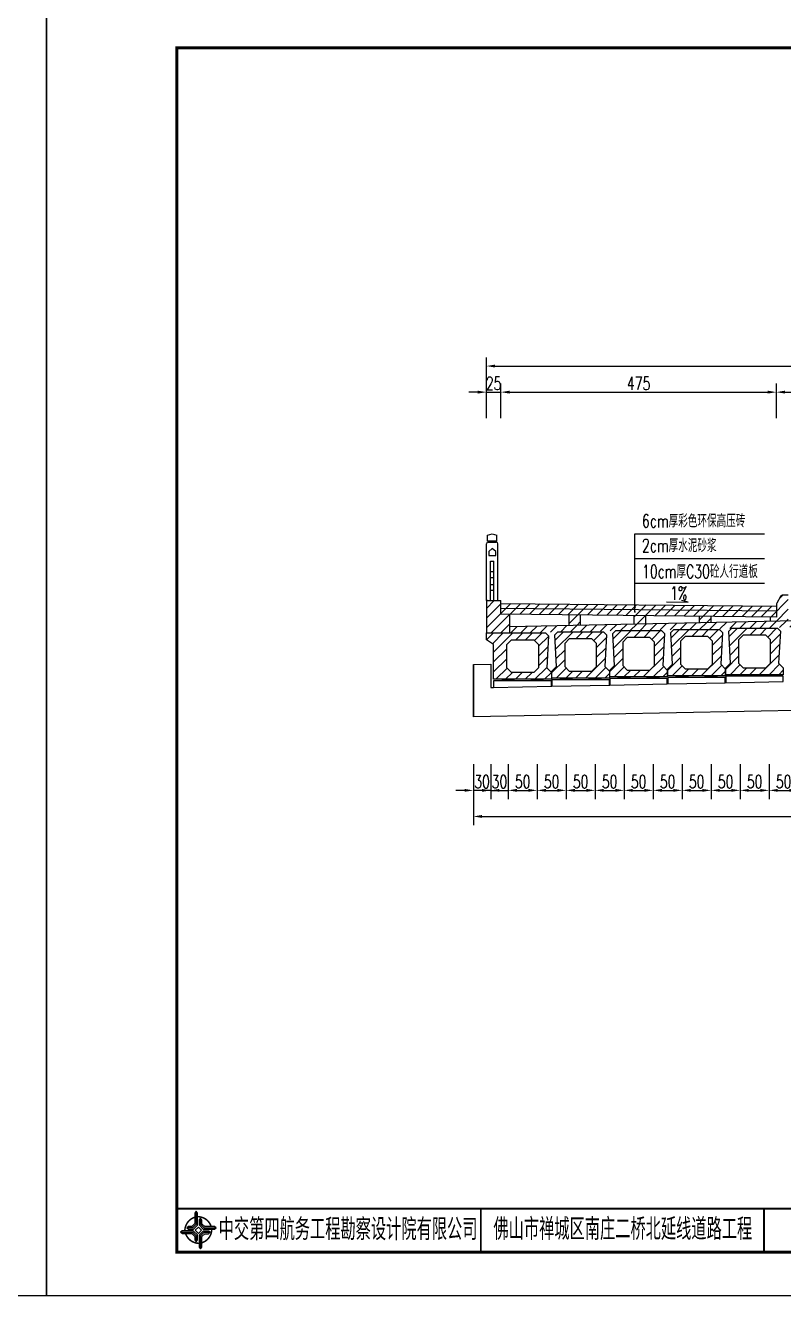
# Model space of a CAD drawing. Header units: millimetres. Extents: x -51 to 12129, y -1309 to -715.
# Drawn here: x 364.5 to 538.8, y -1308.7 to -1016.5 of the extents above; entities that cross this region are included whole.
import ezdxf
from ezdxf.enums import TextEntityAlignment as Align

# ---------------------------------------------------------------- set-up
doc = ezdxf.new("R2010")
doc.units = ezdxf.units.MM
doc.header["$LTSCALE"] = 0.25
for name, color, linetype in [('YOLLOW', 7, 'Continuous'), ('图框', 7, 'Continuous'), ('填充', 8, 'Continuous'), ('尺寸标注', 2, 'Continuous'), ('文字', 7, 'Continuous'), ('标注', 4, 'Continuous'), ('次轮廓线', 7, 'Continuous'), ('轮廓线', 1, 'Continuous')]:
    doc.layers.add(name, color=color, linetype=linetype)
doc.styles.get("Standard").update_dxf_attribs({"font": 'simplex1.shx', "width": 0.7, "bigfont": 'hztxt.shx'})
doc.dimstyles.new('比例1：200', dxfattribs={"dimtxt": 3, "dimasz": 2, "dimexe": 2, "dimexo": 1, "dimgap": 0.5, "dimtad": 1, "dimlfac": 20, "dimzin": 13, "dimdsep": 46, "dimtxsty": 'Standard', "dimcen": -0.09, "dimclrd": 256, "dimclre": 256, "dimclrt": 7, "dimaunit": 1, "dimadec": 0, "dimazin": 2, "dimtfac": 0.0005, "dimtix": 1, "dimtmove": 2, "dimatfit": 3, "dimfxl": 0, "dimtolj": 1, "dimtzin": 13, "dimarcsym": 0})
doc.dimstyles.new('比例1：75', dxfattribs={"dimtxt": 3, "dimasz": 2, "dimexe": 2, "dimexo": 1, "dimgap": 0.5, "dimtad": 1, "dimlfac": 7.5, "dimzin": 13, "dimdsep": 46, "dimtxsty": 'Standard', "dimcen": -0.09, "dimclrd": 256, "dimclre": 256, "dimclrt": 7, "dimaunit": 1, "dimadec": 0, "dimazin": 2, "dimtfac": 0.0005, "dimtix": 1, "dimtmove": 2, "dimatfit": 3, "dimfxl": 0, "dimtolj": 1, "dimtzin": 13, "dimarcsym": 0})
pattern_1 = [(45, (-596.2586, -35.1503), (-1.122532, 1.122532), [])]

# ---------------------------------------------------------------- blocks, each defined once
blk = doc.blocks.new('*D1285')
at = {"layer": 'Defpoints', "color": 0}
for p in [(45.38, -1105.89), (54.66, -1106.39), (465.38, -1106.39)]:
    blk.add_point(p, dxfattribs=at)
at = {"layer": '标注', "lineweight": -2}
for p, q in [((54.66, -1103.89), (54.66, -1101.89)), ((48.66, -1105.89), (56.66, -1105.89)), ((60.66, -1106.39), (52.66, -1106.39)), ((54.66, -1105.89), (54.66, -1106.39)), ((54.66, -1108.39), (54.66, -1110.39))]:
    blk.add_line(p, q, dxfattribs=at)
at = {"layer": '标注'}
for points in [[(54.33, -1103.89), (55, -1103.89), (54.66, -1105.89)], [(54.33, -1108.39), (55, -1108.39), (54.66, -1106.39)]]:
    blk.add_solid(points, dxfattribs=at)
at = {"layer": '标注', "color": 7, "insert": (52.66, -1106.14), "char_height": 3, "attachment_point": 5, "rotation": 90}
blk.add_mtext('\\A1;10', dxfattribs=at)
blk = doc.blocks.new('tb')
at = {"lineweight": -3}
h = blk.add_hatch(color=256, dxfattribs=at)
h.paths.add_polyline_path([(-1.23, -0.13), (-3.78, -0.14), (-4.14, -0.41), (-1.4, -0.44), (-0.56, -1.24), (-0.54, -2.62), (-0.27, -2.2), (-0.26, -1.06)])
h.paths.add_polyline_path([(0.13, -1.08), (0.14, -3.86), (0.41, -4.26), (0.44, -1.24), (1.25, -0.43), (2.66, -0.43), (2.26, -0.16), (1.07, -0.15)])
h.paths.add_polyline_path([(1.08, 0.3), (3.62, 0.3), (4.02, 0.56), (1.25, 0.57), (0.43, 1.39), (0.43, 2.8), (0.16, 2.41), (0.15, 1.24)])
h.paths.add_polyline_path([(-0.28, 1.21), (-0.28, 3.99), (-0.56, 4.39), (-0.57, 1.41), (-1.38, 0.6), (-2.74, 0.56), (-2.33, 0.3), (-1.2, 0.29)])
for p, q in [((-0.56, 4.39), (-0.57, 1.41)), ((-1.38, 0.6), (-2.74, 0.56)), ((-0.57, 1.41), (-1.38, 0.6)), ((0.43, 2.8), (0.43, 1.39)), ((0.43, 1.39), (1.25, 0.57)), ((1.25, 0.57), (4.02, 0.56)), ((-4.14, -0.41), (-1.4, -0.44)), ((-1.4, -0.44), (-0.56, -1.24)), ((-0.56, -1.24), (-0.54, -2.62)), ((0.41, -4.26), (0.44, -1.24)), ((0.44, -1.24), (1.25, -0.43)), ((1.25, -0.43), (2.66, -0.43))]:
    blk.add_line(p, q, dxfattribs=at)
at = {"lineweight": -3, "const_width": 0.35, "flags": 128}
for points in [[(-0.9, 3.02, 0.324167), (-3.16, -0.14)], [(2.88, 0.92, 0.324403), (-0.24, 3.15)], [(0.75, -2.86, 0.325418), (3.02, 0.26)], [(-2.98, -0.76, 0.322976), (0.14, -2.98)]]:
    blk.add_lwpolyline(points, format="xyb", dxfattribs=at)
at = {"lineweight": -3, "flags": 128}
for points in [[(-0.9, 3.99), (-0.9, 1.58), (-1.53, 0.91), (-2.34, 0.91), (-2.74, 0.56), (-2.33, 0.3), (-1.2, 0.29), (-0.28, 1.21), (-0.28, 3.99), (-0.56, 4.39)], [(-0.04, 0.77), (0.68, 0.04), (-0.04, -0.69), (-0.77, 0.05)], [(3.62, 0.92), (1.43, 0.92), (0.77, 1.54), (0.77, 2.38), (0.43, 2.8), (0.16, 2.41), (0.15, 1.24), (1.08, 0.3), (3.62, 0.3), (4.02, 0.56)], [(-3.73, -0.76), (-1.54, -0.76), (-0.89, -1.39), (-0.89, -2.21), (-0.54, -2.62), (-0.27, -2.2), (-0.26, -1.06), (-1.23, -0.13), (-3.78, -0.14), (-4.14, -0.41)], [(0.75, -3.85), (0.75, -1.43), (1.4, -0.78), (2.26, -0.78), (2.66, -0.43), (2.26, -0.16), (1.07, -0.15), (0.13, -1.08), (0.14, -3.86), (0.41, -4.26)]]:
    blk.add_lwpolyline(points, close=True, dxfattribs=at)
blk = doc.blocks.new('*D1836')
at = {"layer": 'Defpoints', "color": 0}
for p in [(713.84, -1094.84), (470.5, -1150.59), (713.84, -1150.59)]:
    blk.add_point(p, dxfattribs=at)
at = {"layer": '标注', "lineweight": -2}
for p, q in [((470.5, -1100.84), (470.5, -1092.84)), ((472.5, -1094.84), (711.84, -1094.84)), ((713.84, -1100.84), (713.84, -1092.84))]:
    blk.add_line(p, q, dxfattribs=at)
at = {"layer": '标注'}
for points in [[(472.5, -1094.5), (472.5, -1095.17), (470.5, -1094.84)], [(711.84, -1094.5), (711.84, -1095.17), (713.84, -1094.84)]]:
    blk.add_solid(points, dxfattribs=at)
at = {"layer": '标注', "color": 7, "insert": (592.17, -1092.84), "char_height": 3, "attachment_point": 5}
blk.add_mtext('\\A1;1825', dxfattribs=at)
blk = doc.blocks.new('*D1837')
at = {"layer": 'Defpoints', "color": 0}
for p in [(473.84, -1100.84), (470.5, -1150.59), (473.84, -1150.33)]:
    blk.add_point(p, dxfattribs=at)
at = {"layer": '标注', "lineweight": -2}
for p, q in [((468.5, -1100.84), (466.5, -1100.84)), ((470.5, -1106.84), (470.5, -1098.84)), ((470.5, -1100.84), (473.84, -1100.84)), ((473.84, -1106.84), (473.84, -1098.84)), ((475.84, -1100.84), (477.84, -1100.84))]:
    blk.add_line(p, q, dxfattribs=at)
at = {"layer": '标注'}
for points in [[(468.5, -1100.5), (468.5, -1101.17), (470.5, -1100.84)], [(475.84, -1100.5), (475.84, -1101.17), (473.84, -1100.84)]]:
    blk.add_solid(points, dxfattribs=at)
at = {"layer": '标注', "color": 7, "insert": (472.17, -1098.84), "char_height": 3, "attachment_point": 5}
blk.add_mtext('\\A1;25', dxfattribs=at)
blk = doc.blocks.new('*D1838')
at = {"layer": 'Defpoints', "color": 0}
for p in [(537.17, -1100.84), (473.84, -1150.33), (537.17, -1151.95)]:
    blk.add_point(p, dxfattribs=at)
at = {"layer": '标注', "lineweight": -2}
for p, q in [((473.84, -1106.84), (473.84, -1098.84)), ((475.84, -1100.84), (535.17, -1100.84)), ((537.17, -1106.84), (537.17, -1098.84))]:
    blk.add_line(p, q, dxfattribs=at)
at = {"layer": '标注'}
for points in [[(475.84, -1100.5), (475.84, -1101.17), (473.84, -1100.84)], [(535.17, -1100.5), (535.17, -1101.17), (537.17, -1100.84)]]:
    blk.add_solid(points, dxfattribs=at)
at = {"layer": '标注', "color": 7, "insert": (505.5, -1098.84), "char_height": 3, "attachment_point": 5}
blk.add_mtext('\\A1;475', dxfattribs=at)
blk = doc.blocks.new('*D1839')
at = {"layer": 'Defpoints', "color": 0}
for p in [(550.5, -1100.84), (537.17, -1151.95), (550.5, -1151.39)]:
    blk.add_point(p, dxfattribs=at)
at = {"layer": '标注', "lineweight": -2}
for p, q in [((537.17, -1106.84), (537.17, -1098.84)), ((539.17, -1100.84), (548.5, -1100.84)), ((550.5, -1106.84), (550.5, -1098.84))]:
    blk.add_line(p, q, dxfattribs=at)
at = {"layer": '标注'}
for points in [[(539.17, -1100.5), (539.17, -1101.17), (537.17, -1100.84)], [(548.5, -1100.5), (548.5, -1101.17), (550.5, -1100.84)]]:
    blk.add_solid(points, dxfattribs=at)
at = {"layer": '标注', "color": 7, "insert": (543.84, -1098.84), "char_height": 3, "attachment_point": 5}
blk.add_mtext('\\A1;100', dxfattribs=at)
blk = doc.blocks.new('*D1842')
at = {"layer": 'Defpoints', "color": 0}
for p in [(467.5, -1171.15), (716.84, -1170.55), (716.84, -1198.44)]:
    blk.add_point(p, dxfattribs=at)
at = {"layer": '标注', "lineweight": -2}
for p, q in [((467.5, -1192.44), (467.5, -1200.44)), ((716.84, -1192.44), (716.84, -1200.44)), ((469.5, -1198.44), (714.84, -1198.44))]:
    blk.add_line(p, q, dxfattribs=at)
at = {"layer": '标注'}
for points in [[(469.5, -1198.11), (469.5, -1198.77), (467.5, -1198.44)], [(714.84, -1198.11), (714.84, -1198.77), (716.84, -1198.44)]]:
    blk.add_solid(points, dxfattribs=at)
at = {"layer": '标注', "color": 7, "insert": (592.17, -1196.44), "char_height": 3, "attachment_point": 5}
blk.add_mtext('\\A1;1870', dxfattribs=at)
blk = doc.blocks.new('*D1843')
at = {"layer": 'Defpoints', "color": 0}
for p in [(467.5, -1167.49), (471.5, -1167.49), (467.5, -1192.44)]:
    blk.add_point(p, dxfattribs=at)
at = {"layer": '标注', "lineweight": -2}
for p, q in [((467.5, -1186.44), (467.5, -1194.44)), ((471.5, -1186.44), (471.5, -1194.44)), ((465.5, -1192.44), (463.5, -1192.44)), ((471.5, -1192.44), (467.5, -1192.44)), ((473.5, -1192.44), (475.5, -1192.44))]:
    blk.add_line(p, q, dxfattribs=at)
at = {"layer": '标注'}
for points in [[(465.5, -1192.11), (465.5, -1192.77), (467.5, -1192.44)], [(473.5, -1192.11), (473.5, -1192.77), (471.5, -1192.44)]]:
    blk.add_solid(points, dxfattribs=at)
at = {"layer": '标注', "color": 7, "insert": (469.5, -1190.44), "char_height": 3, "attachment_point": 5}
blk.add_mtext('\\A1;30', dxfattribs=at)
blk = doc.blocks.new('*D1844')
at = {"layer": 'Defpoints', "color": 0}
for p in [(471.5, -1167.49), (475.5, -1167.27), (475.5, -1192.44)]:
    blk.add_point(p, dxfattribs=at)
at = {"layer": '标注', "lineweight": -2}
for p, q in [((471.5, -1186.44), (471.5, -1194.44)), ((475.5, -1186.44), (475.5, -1194.44)), ((469.5, -1192.44), (467.5, -1192.44)), ((471.5, -1192.44), (475.5, -1192.44)), ((477.5, -1192.44), (479.5, -1192.44))]:
    blk.add_line(p, q, dxfattribs=at)
at = {"layer": '标注'}
for points in [[(469.5, -1192.11), (469.5, -1192.77), (471.5, -1192.44)], [(477.5, -1192.11), (477.5, -1192.77), (475.5, -1192.44)]]:
    blk.add_solid(points, dxfattribs=at)
at = {"layer": '标注', "color": 7, "insert": (473.5, -1190.44), "char_height": 3, "attachment_point": 5}
blk.add_mtext('\\A1;30', dxfattribs=at)
blk = doc.blocks.new('*D1845')
at = {"layer": 'Defpoints', "color": 0}
for p in [(475.5, -1167.27), (482.17, -1167.27), (482.17, -1192.44)]:
    blk.add_point(p, dxfattribs=at)
at = {"layer": '标注', "lineweight": -2}
for p, q in [((475.5, -1186.44), (475.5, -1194.44)), ((482.17, -1186.44), (482.17, -1194.44)), ((477.5, -1192.44), (480.17, -1192.44))]:
    blk.add_line(p, q, dxfattribs=at)
at = {"layer": '标注'}
for points in [[(477.5, -1192.11), (477.5, -1192.77), (475.5, -1192.44)], [(480.17, -1192.11), (480.17, -1192.77), (482.17, -1192.44)]]:
    blk.add_solid(points, dxfattribs=at)
at = {"layer": '标注', "color": 7, "insert": (478.84, -1190.44), "char_height": 3, "attachment_point": 5}
blk.add_mtext('\\A1;50', dxfattribs=at)
blk = doc.blocks.new('*D1846')
at = {"layer": 'Defpoints', "color": 0}
for p in [(482.17, -1167.27), (488.84, -1167), (488.84, -1192.44)]:
    blk.add_point(p, dxfattribs=at)
at = {"layer": '标注', "lineweight": -2}
for p, q in [((482.17, -1186.44), (482.17, -1194.44)), ((488.84, -1186.44), (488.84, -1194.44)), ((484.17, -1192.44), (486.84, -1192.44))]:
    blk.add_line(p, q, dxfattribs=at)
at = {"layer": '标注'}
for points in [[(484.17, -1192.11), (484.17, -1192.77), (482.17, -1192.44)], [(486.84, -1192.11), (486.84, -1192.77), (488.84, -1192.44)]]:
    blk.add_solid(points, dxfattribs=at)
at = {"layer": '标注', "color": 7, "insert": (485.5, -1190.44), "char_height": 3, "attachment_point": 5}
blk.add_mtext('\\A1;50', dxfattribs=at)
blk = doc.blocks.new('*D1847')
at = {"layer": 'Defpoints', "color": 0}
for p in [(488.84, -1167), (495.5, -1167), (495.5, -1192.44)]:
    blk.add_point(p, dxfattribs=at)
at = {"layer": '标注', "lineweight": -2}
for p, q in [((488.84, -1186.44), (488.84, -1194.44)), ((495.5, -1186.44), (495.5, -1194.44)), ((490.84, -1192.44), (493.5, -1192.44))]:
    blk.add_line(p, q, dxfattribs=at)
at = {"layer": '标注'}
for points in [[(490.84, -1192.11), (490.84, -1192.77), (488.84, -1192.44)], [(493.5, -1192.11), (493.5, -1192.77), (495.5, -1192.44)]]:
    blk.add_solid(points, dxfattribs=at)
at = {"layer": '标注', "color": 7, "insert": (492.17, -1190.44), "char_height": 3, "attachment_point": 5}
blk.add_mtext('\\A1;50', dxfattribs=at)
blk = doc.blocks.new('*D1848')
at = {"layer": 'Defpoints', "color": 0}
for p in [(495.5, -1167), (502.17, -1166.74), (502.17, -1192.44)]:
    blk.add_point(p, dxfattribs=at)
at = {"layer": '标注', "lineweight": -2}
for p, q in [((495.5, -1186.44), (495.5, -1194.44)), ((502.17, -1186.44), (502.17, -1194.44)), ((497.5, -1192.44), (500.17, -1192.44))]:
    blk.add_line(p, q, dxfattribs=at)
at = {"layer": '标注'}
for points in [[(497.5, -1192.11), (497.5, -1192.77), (495.5, -1192.44)], [(500.17, -1192.11), (500.17, -1192.77), (502.17, -1192.44)]]:
    blk.add_solid(points, dxfattribs=at)
at = {"layer": '标注', "color": 7, "insert": (498.84, -1190.44), "char_height": 3, "attachment_point": 5}
blk.add_mtext('\\A1;50', dxfattribs=at)
blk = doc.blocks.new('*D1849')
at = {"layer": 'Defpoints', "color": 0}
for p in [(502.17, -1166.74), (508.84, -1166.74), (508.84, -1192.44)]:
    blk.add_point(p, dxfattribs=at)
at = {"layer": '标注', "lineweight": -2}
for p, q in [((502.17, -1186.44), (502.17, -1194.44)), ((508.84, -1186.44), (508.84, -1194.44)), ((504.17, -1192.44), (506.84, -1192.44))]:
    blk.add_line(p, q, dxfattribs=at)
at = {"layer": '标注'}
for points in [[(504.17, -1192.11), (504.17, -1192.77), (502.17, -1192.44)], [(506.84, -1192.11), (506.84, -1192.77), (508.84, -1192.44)]]:
    blk.add_solid(points, dxfattribs=at)
at = {"layer": '标注', "color": 7, "insert": (505.5, -1190.44), "char_height": 3, "attachment_point": 5}
blk.add_mtext('\\A1;50', dxfattribs=at)
blk = doc.blocks.new('*D1850')
at = {"layer": 'Defpoints', "color": 0}
for p in [(508.84, -1166.74), (515.5, -1166.47), (515.5, -1192.44)]:
    blk.add_point(p, dxfattribs=at)
at = {"layer": '标注', "lineweight": -2}
for p, q in [((508.84, -1186.44), (508.84, -1194.44)), ((515.5, -1186.44), (515.5, -1194.44)), ((510.84, -1192.44), (513.5, -1192.44))]:
    blk.add_line(p, q, dxfattribs=at)
at = {"layer": '标注'}
for points in [[(510.84, -1192.11), (510.84, -1192.77), (508.84, -1192.44)], [(513.5, -1192.11), (513.5, -1192.77), (515.5, -1192.44)]]:
    blk.add_solid(points, dxfattribs=at)
at = {"layer": '标注', "color": 7, "insert": (512.17, -1190.44), "char_height": 3, "attachment_point": 5}
blk.add_mtext('\\A1;50', dxfattribs=at)
blk = doc.blocks.new('*D1851')
at = {"layer": 'Defpoints', "color": 0}
for p in [(515.5, -1166.47), (522.17, -1166.47), (522.17, -1192.44)]:
    blk.add_point(p, dxfattribs=at)
at = {"layer": '标注', "lineweight": -2}
for p, q in [((515.5, -1186.44), (515.5, -1194.44)), ((522.17, -1186.44), (522.17, -1194.44)), ((517.5, -1192.44), (520.17, -1192.44))]:
    blk.add_line(p, q, dxfattribs=at)
at = {"layer": '标注'}
for points in [[(517.5, -1192.11), (517.5, -1192.77), (515.5, -1192.44)], [(520.17, -1192.11), (520.17, -1192.77), (522.17, -1192.44)]]:
    blk.add_solid(points, dxfattribs=at)
at = {"layer": '标注', "color": 7, "insert": (518.84, -1190.44), "char_height": 3, "attachment_point": 5}
blk.add_mtext('\\A1;50', dxfattribs=at)
blk = doc.blocks.new('*D1852')
at = {"layer": 'Defpoints', "color": 0}
for p in [(522.17, -1166.47), (528.84, -1166.2), (528.84, -1192.44)]:
    blk.add_point(p, dxfattribs=at)
at = {"layer": '标注', "lineweight": -2}
for p, q in [((522.17, -1186.44), (522.17, -1194.44)), ((528.84, -1186.44), (528.84, -1194.44)), ((524.17, -1192.44), (526.84, -1192.44))]:
    blk.add_line(p, q, dxfattribs=at)
at = {"layer": '标注'}
for points in [[(524.17, -1192.11), (524.17, -1192.77), (522.17, -1192.44)], [(526.84, -1192.11), (526.84, -1192.77), (528.84, -1192.44)]]:
    blk.add_solid(points, dxfattribs=at)
at = {"layer": '标注', "color": 7, "insert": (525.5, -1190.44), "char_height": 3, "attachment_point": 5}
blk.add_mtext('\\A1;50', dxfattribs=at)
blk = doc.blocks.new('*D1853')
at = {"layer": 'Defpoints', "color": 0}
for p in [(528.84, -1166.2), (535.5, -1166.2), (535.5, -1192.44)]:
    blk.add_point(p, dxfattribs=at)
at = {"layer": '标注', "lineweight": -2}
for p, q in [((528.84, -1186.44), (528.84, -1194.44)), ((535.5, -1186.44), (535.5, -1194.44)), ((530.84, -1192.44), (533.5, -1192.44))]:
    blk.add_line(p, q, dxfattribs=at)
at = {"layer": '标注'}
for points in [[(530.84, -1192.11), (530.84, -1192.77), (528.84, -1192.44)], [(533.5, -1192.11), (533.5, -1192.77), (535.5, -1192.44)]]:
    blk.add_solid(points, dxfattribs=at)
at = {"layer": '标注', "color": 7, "insert": (532.17, -1190.44), "char_height": 3, "attachment_point": 5}
blk.add_mtext('\\A1;50', dxfattribs=at)
blk = doc.blocks.new('*D1854')
at = {"layer": 'Defpoints', "color": 0}
for p in [(535.5, -1166.2), (542.17, -1165.94), (542.17, -1192.44)]:
    blk.add_point(p, dxfattribs=at)
at = {"layer": '标注', "lineweight": -2}
for p, q in [((535.5, -1186.44), (535.5, -1194.44)), ((542.17, -1186.44), (542.17, -1194.44)), ((537.5, -1192.44), (540.17, -1192.44))]:
    blk.add_line(p, q, dxfattribs=at)
at = {"layer": '标注'}
for points in [[(537.5, -1192.11), (537.5, -1192.77), (535.5, -1192.44)], [(540.17, -1192.11), (540.17, -1192.77), (542.17, -1192.44)]]:
    blk.add_solid(points, dxfattribs=at)
at = {"layer": '标注', "color": 7, "insert": (538.84, -1190.44), "char_height": 3, "attachment_point": 5}
blk.add_mtext('\\A1;50', dxfattribs=at)
blk = doc.blocks.new('123')
at = {"layer": '图框', "color": 2}
blk.add_lwpolyline([(369.33, -1011.65), (369.33, -714.65), (-50.67, -714.65), (-50.67, -1011.65)], close=True, dxfattribs=at)

msp = doc.modelspace()

# ---------------------------------------------------------------- hatches: boundary and pattern name
at = {"layer": '填充'}
h = msp.add_hatch(dxfattribs=at)
h.set_pattern_fill('ANSI31', color=256, scale=0.5, style=0)
h.set_pattern_definition(pattern_1)
h.paths.add_polyline_path([(475.83559, -1156.22848), (475.83559, -1151.8848), (473.83559, -1151.8648), (473.83559, -1148.79801), (470.50172, -1148.79801), (470.50172, -1156.22848)])
h.paths.add_polyline_path([(504.65227, -1150.83956), (504.65227, -1150.38576, -1), (504.65227, -1150.25901), (504.65227, -1149.77284), (473.83559, -1149.46468), (473.83559, -1150.5314)])
h.paths.add_polyline_path([(473.83559, -1150.5314), (473.83559, -1151.8648), (537.16879, -1152.49813), (537.16879, -1151.16473), (504.65227, -1150.83956), (504.65227, -1151.34781, -2.414213562), (504.58889, -1151.41119, -0.414213562), (504.65227, -1151.34781), (504.65227, -1150.83956)])
h.paths.add_polyline_path([(537.16879, -1151.16473), (537.16879, -1150.09801), (504.65227, -1149.77284), (504.65227, -1150.25901, -1), (504.65227, -1150.38576), (504.65227, -1150.83956)])
h.paths.add_polyline_path([(537.16879, -1152.49813), (535.83545, -1152.4848), (535.83545, -1153.5915), (539.89619, -1153.51049), (539.89619, -1147.51046), (538.69218, -1147.51046, 0.269914508), (538.11241, -1147.84803), (537.25567, -1149.35738, 0.129788417), (537.16879, -1149.68647)])
h.paths.add_polyline_path([(522.16892, -1153.86414), (522.16892, -1152.34813), (519.50226, -1152.32146), (519.50226, -1153.91734)])
h.paths.add_polyline_path([(507.16892, -1154.16339), (507.16892, -1152.19813), (504.50226, -1152.17146), (504.50226, -1154.21659)])
h.paths.add_polyline_path([(492.16892, -1152.04813), (489.50226, -1152.02146), (489.50226, -1154.51583), (492.16892, -1154.46263)])
h = msp.add_hatch(dxfattribs=at)
h.set_pattern_fill('ANSI31', color=256, scale=0.5, style=0)
h.set_pattern_definition(pattern_1)
h.paths.add_polyline_path([(606.80199, -1153.66199), (606.90216, -1153.56182), (611.91368, -1153.56182), (620.12983, -1153.40081), (620.23549, -1153.29515), (625.52152, -1153.29515), (633.45767, -1153.13963), (633.56881, -1153.02848), (639.12935, -1153.02848), (646.78551, -1152.87845), (646.90214, -1152.76182), (652.73719, -1152.76182), (660.11335, -1152.61727), (660.23546, -1152.49515), (666.34502, -1152.49515), (673.44118, -1152.35609), (673.56879, -1152.22848), (679.95286, -1152.22848), (686.76902, -1152.09491), (686.90211, -1151.96182), (693.56069, -1151.96182), (700.09687, -1151.83373), (700.23546, -1151.69515), (707.16879, -1151.69515), (707.16879, -1150.17344), (618.87911, -1151.9348), (618.87911, -1152.48752, -2.414213562), (618.81573, -1152.5509, -0.414213562), (618.87911, -1152.48752), (618.87911, -1151.9348), (475.83559, -1154.78848), (475.83559, -1156.22848), (486.85145, -1156.0126), (486.90223, -1155.96182), (489.44317, -1155.96182), (500.17928, -1155.75142), (500.23556, -1155.69515), (503.051, -1155.69515), (513.50712, -1155.49025), (513.56888, -1155.42848), (516.65884, -1155.42848), (526.83496, -1155.22907), (526.90221, -1155.16182), (530.26667, -1155.16182), (540.1628, -1154.96789), (540.23553, -1154.89515), (543.87451, -1154.89515), (553.49064, -1154.70671), (553.56886, -1154.62848), (557.48234, -1154.62848), (566.81848, -1154.44553), (566.90218, -1154.36182), (571.09018, -1154.36182), (580.14631, -1154.18435), (580.23551, -1154.09515), (584.69801, -1154.09515), (593.47415, -1153.92317), (593.56883, -1153.82848), (598.30585, -1153.82848)])
h = msp.add_hatch(dxfattribs=at)
h.set_pattern_fill('ANSI31', color=256, scale=0.5, style=0)
h.set_pattern_definition([(45, (-607.4699, -287.0944), (-1.122532, 1.122532), [])])
h.paths.add_polyline_path([(485.43526, -1166.89514), (485.43526, -1165.29519), (484.36861, -1164.22855), (484.76861, -1156.89539), (484.10196, -1156.22874), (470.5023, -1156.22874), (470.5023, -1157.8287), (472.16892, -1158.89534), (472.16892, -1166.89514)])
h.paths.add_polyline_path([(475.16885, -1164.22854), (475.16885, -1158.89534), (476.23549, -1157.82869), (481.43536, -1157.8287), (482.502, -1158.89534), (482.50198, -1164.22854), (481.43536, -1165.29519), (476.23549, -1165.29519)], flags=16)
h = msp.add_hatch(dxfattribs=at)
h.set_pattern_fill('ANSI31', color=256, scale=0.5, style=0)
h.set_pattern_definition([(45, (-618.585, -287.0944), (-1.122532, 1.122532), [])])
h.paths.add_polyline_path([(498.76825, -1166.62848), (498.76825, -1165.02853), (497.7016, -1163.96188), (498.1016, -1156.62874), (497.43495, -1155.96209), (486.90186, -1155.96209), (486.23524, -1156.62874), (486.63523, -1163.96189), (485.56859, -1165.02853), (485.56859, -1166.62849)])
h.paths.add_polyline_path([(489.56849, -1165.02853), (488.50184, -1163.96189), (488.50184, -1158.6287), (489.56849, -1157.56205), (494.76835, -1157.56204), (495.83499, -1158.62869), (495.83499, -1163.96189), (494.76835, -1165.02853)], flags=16)
h = msp.add_hatch(dxfattribs=at)
h.set_pattern_fill('ANSI31', color=256, scale=0.5, style=0)
h.set_pattern_definition([(45, (-605.252, -286.8277), (-1.122532, 1.122532), [])])
h.paths.add_polyline_path([(512.10124, -1166.36182), (512.10124, -1164.76187), (511.03459, -1163.69522), (511.43459, -1156.36208), (510.76794, -1155.69543), (500.23486, -1155.69543), (499.56823, -1156.36208), (499.96822, -1163.69523), (498.90158, -1164.76187), (498.90158, -1166.36183)])
h.paths.add_polyline_path([(502.90148, -1164.76187), (501.83483, -1163.69523), (501.83483, -1158.36204), (502.90148, -1157.29539), (508.10134, -1157.29538), (509.16798, -1158.36203), (509.16798, -1163.69523), (508.10134, -1164.76187)], flags=16)
h = msp.add_hatch(dxfattribs=at)
h.set_pattern_fill('ANSI31', color=256, scale=0.5, style=0)
h.set_pattern_definition([(45, (-591.919, -286.561), (-1.122532, 1.122532), [])])
h.paths.add_polyline_path([(525.43423, -1166.09516), (525.43423, -1164.49521), (524.36759, -1163.42856), (524.76758, -1156.09542), (524.10093, -1155.42877), (513.56785, -1155.42877), (512.90122, -1156.09542), (513.30121, -1163.42857), (512.23457, -1164.49521), (512.23457, -1166.09517)])
h.paths.add_polyline_path([(516.23447, -1164.49521), (515.16782, -1163.42857), (515.16782, -1158.09538), (516.23447, -1157.02874), (521.43433, -1157.02872), (522.50097, -1158.09537), (522.50097, -1163.42857), (521.43433, -1164.49521)], flags=16)
h = msp.add_hatch(dxfattribs=at)
h.set_pattern_fill('ANSI31', color=256, scale=0.5, style=0)
h.set_pattern_definition([(45, (-578.586, -286.2944), (-1.122532, 1.122532), [])])
h.paths.add_polyline_path([(538.76722, -1165.8285), (538.76722, -1164.22855), (537.70058, -1163.1619), (538.10057, -1155.82876), (537.43392, -1155.16211), (526.90084, -1155.16211), (526.23421, -1155.82876), (526.6342, -1163.16191), (525.56756, -1164.22855), (525.56756, -1165.82851)])
h.paths.add_polyline_path([(529.56746, -1164.22855), (528.50082, -1163.16191), (528.50082, -1157.82872), (529.56746, -1156.76208), (534.76732, -1156.76207), (535.83397, -1157.82871), (535.83397, -1163.16191), (534.76732, -1164.22855)], flags=16)

# ---------------------------------------------------------------- linework, layer by layer
for points, const_width in [([(779.3309, -1021.65471), (399.3309, -1021.65471), (399.3309, -1298.65471), (779.3309, -1298.65471), (779.3309, -1021.65471)], 0.7), ([(399.3309, -1288.65471), (779.3309, -1288.65471)], 0.4)]:
    msp.add_lwpolyline(points, dxfattribs=dict(const_width=const_width))
at = {"color": 7}
msp.add_lwpolyline([(511.90999, -1149.04621), (516.8752, -1149.14551), (515.35941, -1148.75631)], dxfattribs=at)
at = {"layer": 'YOLLOW', "color": 0}
msp.add_line((504.65227, -1151.41119), (504.65227, -1133.4475), dxfattribs=at)
at = {"layer": '图框', "const_width": 0.4}
for points in [[(469.22432, -1288.65471), (469.22432, -1298.65471)], [(534.3309, -1298.65471), (534.3309, -1288.65471)]]:
    msp.add_lwpolyline(points, dxfattribs=at)
at = {"layer": '尺寸标注', "color": 7, "linetype": 'Continuous'}
for p, q in [((504.65227, -1133.4475), (534.43884, -1133.4475)), ((504.65227, -1139.10933), (534.43884, -1139.10933)), ((504.65227, -1144.77116), (534.43884, -1144.77116))]:
    msp.add_line(p, q, dxfattribs=at)
at = {"layer": '尺寸标注', "color": 1, "linetype": 'Continuous'}
for centre in [(504.65227, -1150.32238), (504.65227, -1151.41119)]:
    msp.add_circle(centre, 0.06338, dxfattribs=at)
at = {"layer": '次轮廓线'}
for points in [[(484.76892, -1156.89514), (484.36892, -1164.22849), (485.43559, -1165.29515), (485.43559, -1166.89514), (472.16892, -1166.89514), (472.16892, -1158.89514), (470.50226, -1157.82847), (470.50226, -1156.22848), (484.10225, -1156.22848)], [(497.43558, -1155.96182), (498.10225, -1156.62848), (497.70224, -1163.96181), (498.76891, -1165.02849), (498.76891, -1166.62847), (485.56892, -1166.62848), (485.56892, -1165.02849), (486.63559, -1163.96182), (486.23559, -1156.62848), (486.90223, -1155.96182)], [(510.7689, -1155.69515), (511.43557, -1156.36182), (511.03557, -1163.69514), (512.10224, -1164.76182), (512.10224, -1166.36181), (498.90225, -1166.36182), (498.90225, -1164.76182), (499.96892, -1163.69515), (499.56891, -1156.36182), (500.23556, -1155.69515)], [(524.10223, -1155.42848), (524.7689, -1156.09515), (524.36889, -1163.42847), (525.43556, -1164.49515), (525.43556, -1166.09514), (512.23557, -1166.09515), (512.23557, -1164.49515), (513.30224, -1163.42848), (512.90224, -1156.09515), (513.56888, -1155.42848)], [(537.43555, -1155.16182), (538.10222, -1155.82848), (537.70222, -1163.16181), (538.76889, -1164.22849), (538.76889, -1165.82847), (525.5689, -1165.82848), (525.5689, -1164.22849), (526.63557, -1163.16182), (526.23556, -1155.82848), (526.90221, -1155.16182)]]:
    msp.add_lwpolyline(points, close=True, dxfattribs=at)
for points in [[(529.5689, -1164.22849), (534.76889, -1164.22849), (535.83556, -1163.16182), (535.83556, -1157.82848), (534.76889, -1156.76181), (529.5689, -1156.76182), (528.50223, -1157.82849), (528.50223, -1163.16182), (529.5689, -1164.22849)], [(481.43559, -1165.29515), (476.23559, -1165.29515), (475.16892, -1164.22848), (475.16892, -1158.89514), (476.23559, -1157.82846), (481.43559, -1157.82847), (482.50226, -1158.89514), (482.50224, -1164.22848), (481.43559, -1165.29515)], [(489.56892, -1165.02849), (494.76891, -1165.02849), (495.83558, -1163.96182), (495.83558, -1158.62848), (494.76891, -1157.56181), (489.56892, -1157.56182), (488.50225, -1158.62849), (488.50225, -1163.96182), (489.56892, -1165.02849)], [(502.90225, -1164.76182), (508.10224, -1164.76182), (509.16891, -1163.69515), (509.16891, -1158.36182), (508.10224, -1157.29514), (502.90225, -1157.29515), (501.83557, -1158.36183), (501.83557, -1163.69515), (502.90225, -1164.76182)], [(516.23557, -1164.49515), (521.43556, -1164.49515), (522.50223, -1163.42848), (522.50223, -1158.09515), (521.43556, -1157.02848), (516.23557, -1157.02849), (515.1689, -1158.09516), (515.1689, -1163.42848), (516.23557, -1164.49515)]]:
    msp.add_lwpolyline(points, dxfattribs=at)
at = {"layer": '轮廓线'}
for p, q in [((470.76839, -1133.73134), (471.83506, -1133.46468)), ((471.83506, -1133.46468), (472.90172, -1133.73134)), ((470.50172, -1148.79801), (470.50172, -1135.73134)), ((470.76839, -1135.06468), (470.76839, -1133.73134)), ((470.76839, -1135.06468), (470.90172, -1135.06468)), ((470.90172, -1135.33134), (470.90172, -1135.06468)), ((470.90172, -1135.06468), (472.76839, -1135.06468)), ((470.90172, -1135.33134), (472.76839, -1135.33134)), ((472.76839, -1135.33134), (472.76839, -1135.06468)), ((472.76839, -1135.06468), (472.90172, -1135.06468)), ((472.90172, -1135.06468), (472.90172, -1133.73134)), ((473.16839, -1148.79801), (473.16839, -1135.73134)), ((471.83506, -1136.79801), (471.03506, -1137.46468)), ((471.03506, -1137.46468), (471.03506, -1138.39801)), ((471.03506, -1138.39801), (472.63506, -1138.39801)), ((472.63506, -1137.46468), (471.83506, -1136.79801)), ((472.63506, -1138.39801), (472.63506, -1137.46468)), ((471.43506, -1139.73134), (472.23506, -1139.73134)), ((471.43506, -1148.79801), (471.43506, -1139.73134)), ((471.43506, -1142.13134), (472.23506, -1142.13134)), ((472.23506, -1148.79801), (472.23506, -1139.73134)), ((471.43506, -1143.46468), (472.23506, -1143.46468)), ((471.43506, -1145.06468), (472.23506, -1145.06468)), ((471.43506, -1146.39801), (472.23506, -1146.39801)), ((538.11241, -1147.84803), (537.25567, -1149.35738)), ((539.89619, -1147.51046), (538.69218, -1147.51046)), ((470.50172, -1148.53157), (470.50172, -1156.22848)), ((470.50172, -1148.79801), (473.83559, -1148.79801)), ((473.83559, -1151.8648), (473.83559, -1148.79801)), ((473.83559, -1149.46468), (537.16879, -1150.09801)), ((473.83559, -1150.5314), (537.15812, -1151.16462)), ((707.16879, -1150.17344), (475.83559, -1154.78848)), ((537.16879, -1149.68647), (537.16879, -1152.57658)), ((473.83559, -1151.8648), (537.15812, -1152.49802)), ((475.83559, -1151.8848), (475.83559, -1156.22848)), ((489.50226, -1154.51583), (489.50226, -1152.02146)), ((492.16892, -1154.46263), (492.16892, -1152.04813)), ((504.50226, -1154.21659), (504.50226, -1152.17146)), ((507.16892, -1154.16339), (507.16892, -1152.19813)), ((519.50226, -1153.91734), (519.50226, -1152.32162)), ((522.16892, -1153.86414), (522.16892, -1152.34813)), ((535.83545, -1153.5915), (535.83545, -1152.4848)), ((467.50226, -1163.52224), (471.50057, -1163.44248)), ((467.50226, -1163.52224), (467.50226, -1175.52224)), ((467.50226, -1175.52224), (467.50226, -1163.52224)), ((471.50057, -1163.44248), (471.50226, -1168.76115)), ((716.83545, -1170.54811), (467.50226, -1175.52224)), ((471.50226, -1168.77445), (472.16892, -1168.76115))]:
    msp.add_line(p, q, dxfattribs=at)
msp.add_lwpolyline([(485.43559, -1168.49648), (485.43559, -1167.26848), (472.16892, -1167.26848), (472.16892, -1168.76115), (485.43559, -1168.49582)], dxfattribs=at)
for points in [[(474.16892, -1166.89515), (476.83559, -1166.89515), (476.83559, -1167.26849), (474.16892, -1167.26849)], [(480.83559, -1166.89515), (483.50226, -1166.89515), (483.50226, -1167.26848), (480.83559, -1167.26848)], [(498.76891, -1168.22982), (498.76891, -1167.00182), (485.56892, -1167.00182), (485.56892, -1168.49382)], [(487.50225, -1166.62848), (490.16892, -1166.62848), (490.16892, -1167.00182), (487.50225, -1167.00182)], [(494.16892, -1166.62847), (496.83558, -1166.62847), (496.83558, -1167.00181), (494.16892, -1167.00181)], [(512.10224, -1167.96315), (512.10224, -1166.73515), (498.90225, -1166.73515), (498.90225, -1168.22715)], [(500.83557, -1166.36182), (503.50224, -1166.36182), (503.50224, -1166.73515), (500.83557, -1166.73515)], [(507.50224, -1166.36181), (510.16891, -1166.36181), (510.16891, -1166.73514), (507.50224, -1166.73514)], [(525.43556, -1167.69648), (525.43556, -1166.46848), (512.23557, -1166.46848), (512.23557, -1167.96048)], [(514.1689, -1166.09515), (516.83557, -1166.09515), (516.83557, -1166.46848), (514.1689, -1166.46848)], [(520.83557, -1166.09514), (523.50223, -1166.09514), (523.50223, -1166.46847), (520.83557, -1166.46847)], [(538.76889, -1167.42982), (538.76889, -1166.20182), (525.5689, -1166.20182), (525.5689, -1167.69382)], [(527.50223, -1165.82848), (530.16889, -1165.82848), (530.16889, -1166.20182), (527.50223, -1166.20182)], [(534.16889, -1165.82847), (536.83556, -1165.82847), (536.83556, -1166.20181), (534.16889, -1166.20181)]]:
    msp.add_lwpolyline(points, close=True, dxfattribs=at)
for centre, radius, start, end in [((470.90172, -1135.73134), 0.4, 90, 180), ((472.76839, -1135.73134), 0.4, 0, 90), ((538.69218, -1148.17712), 0.66667, 90, 150.4200381), ((537.83545, -1149.68647), 0.66667, 150.4200381, 180)]:
    msp.add_arc(centre, radius, start, end, dxfattribs=at)

# ---------------------------------------------------------------- block references
at = {"lineweight": -3}
msp.add_blockref('tb', (404.32663, -1293.64938), dxfattribs=at)
at = {"layer": '标注'}
for p in [(0, -297), (420, -297)]:
    msp.add_blockref('123', p, dxfattribs=at)

# ---------------------------------------------------------------- texts
at = {"layer": '图框', "width": 0.7}
for s, p in [('中交第四航务工程勘察设计院有限公司', (438.696, -1293.40627)), ('佛山市禅城区南庄二桥北延线道路工程', (501.87515, -1293.34001))]:
    msp.add_text(s, height=5, dxfattribs=at).set_placement(p, align=Align.MIDDLE_CENTER)
at = {"layer": '尺寸标注', "color": 7, "linetype": 'Continuous', "width": 0.7}
for s, p in [('6cm厚彩色环保高压砖', (506.28135, -1131.96314)), ('2cm厚水泥砂浆', (506.28135, -1137.62497)), ('10cm厚C30砼人行道板', (506.28135, -1143.59032))]:
    msp.add_text(s, height=3, dxfattribs=at).set_placement(p)
at = {"layer": '文字', "width": 0.7}
msp.add_text('1%', height=3, dxfattribs=at).set_placement((512.76236, -1148.57546))

# ---------------------------------------------------------------- dimensions: what is measured, and where the dimension line sits
at = {"layer": '标注'}
for base, p1, p2, picture, middle in [((713.83545, -1094.83802), (470.50172, -1150.59282), (713.83545, -1150.59282), '*D1836', (592.16859, -1092.83802)), ((473.83559, -1100.83802), (470.50172, -1150.59282), (473.83559, -1150.3314), '*D1837', (472.16866, -1098.83802)), ((537.16879, -1100.83802), (473.83559, -1150.3314), (537.16879, -1151.94513), '*D1838', (505.50219, -1098.83802)), ((550.50212, -1100.83802), (537.16879, -1151.94513), (550.50212, -1151.38691), '*D1839', (543.83545, -1098.83802)), ((467.50226, -1192.44084), (471.50185, -1167.48696), (467.50226, -1167.48696), '*D1843', (469.50206, -1190.44084)), ((475.50226, -1192.44084), (471.50185, -1167.48696), (475.50226, -1167.26849), '*D1844', (473.50206, -1190.44084)), ((482.16892, -1192.44084), (475.50226, -1167.26849), (482.16892, -1167.26848), '*D1845', (478.83559, -1190.44084)), ((488.83558, -1192.44084), (482.16892, -1167.26848), (488.83558, -1167.00182), '*D1846', (485.50225, -1190.44084)), ((495.50225, -1192.44084), (488.83558, -1167.00182), (495.50225, -1167.00181), '*D1847', (492.16892, -1190.44084)), ((502.16891, -1192.44084), (495.50225, -1167.00181), (502.16891, -1166.73515), '*D1848', (498.83558, -1190.44084)), ((508.83557, -1192.44084), (502.16891, -1166.73515), (508.83557, -1166.73514), '*D1849', (505.50224, -1190.44084)), ((515.50223, -1192.44084), (508.83557, -1166.73514), (515.50223, -1166.46848), '*D1850', (512.1689, -1190.44084)), ((522.1689, -1192.44084), (515.50223, -1166.46848), (522.1689, -1166.46847), '*D1851', (518.83557, -1190.44084)), ((528.83556, -1192.44084), (522.1689, -1166.46847), (528.83556, -1166.20182), '*D1852', (525.50223, -1190.44084)), ((535.50223, -1192.44084), (528.83556, -1166.20182), (535.50223, -1166.20181), '*D1853', (532.16889, -1190.44084)), ((542.16888, -1192.44084), (535.50223, -1166.20181), (542.16888, -1165.93515), '*D1854', (538.83555, -1190.44084)), ((716.83545, -1198.44084), (467.50226, -1171.1499), (716.83545, -1170.54811), '*D1842', (592.16886, -1196.44084))]:
    dim = msp.add_linear_dim(base=base, p1=p1, p2=p2, dimstyle='比例1：75', dxfattribs=at)
    dim.commit()
    dim.dimension.update_dxf_attribs({"geometry": picture, "text_midpoint": middle})
dim = msp.add_linear_dim(base=(54.66243, -1106.39042), p1=(45.37687, -1105.89042), p2=(465.37687, -1106.39042), angle=90, dimstyle='比例1：200', dxfattribs=at)
dim.commit()
dim.dimension.update_dxf_attribs({"geometry": '*D1285', "text_midpoint": (52.66243, -1106.14042)})

doc.saveas('drawing.dxf')
